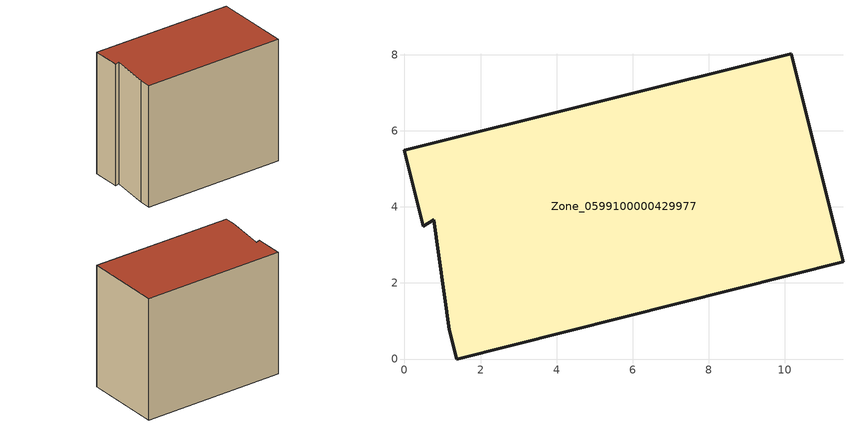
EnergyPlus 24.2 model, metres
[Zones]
Zone_0599100000429977
 floor ground (C_G): 0.77,3.67 0.5,3.49 0,5.49 10.16,8.02 11.53,2.55 1.37,0 1.18,0.77 z0
 wall outside (C_F): 10.16,8.02 0,5.49 0.5,3.49 0.77,3.67 1.18,0.77 1.37,0 11.53,2.55 10.16,8.02 z0:8.97
 roof outside (C_R): 0.5,3.49 0.77,3.67 1.18,0.77 1.37,0 11.53,2.55 10.16,8.02 0,5.49 z8.97
[BUILDING]
Pand.0599100000429977: North Axis=0; Terrain=City; Loads Convergence Tolerance Value=0.04; Temperature Convergence Tolerance Value=0.4; Solar Distribution=FullExterior; Maximum Number of Warmup Days=25; Minimum Number of Warmup Days=1
[Site:Location]
Rotterdam.The.Hague.AP_ZH_NLD Design_Conditions: Latitude=51.96; Longitude=4.45; Time Zone=1; Elevation=-4.5
[SITE:GROUNDTEMPERATURE:BUILDINGSURFACE]
18, 18, 18, 18, 18, 18, 18, 18, 18, 18, 18, 18
[MATERIAL] Thermal Absorptance=0.9; Solar Absorptance=0.7; Visible Absorptance=0.7
Name | Roughness | Thickness | Conductivity | Density | Specific Heat
G.TC.2006-2014 | MediumSmooth | 0.15 | 0.06 | 540 | 1210
F.TC.2006-2014 | Rough | 0.3 | 0.12 | 1920 | 840
R.TC.2006-2014 | MediumRough | 0.2 | 0.08 | 1500 | 1000
[CONSTRUCTION]
C_G: G.TC.2006-2014
C_F: F.TC.2006-2014
C_R: R.TC.2006-2014
[ZONE]
Zone_0599100000429977: Type=1; Multiplier=1; Ceiling Height=Autocalculate; Volume=Autocalculate; Floor Area=autocalculate; Part of Total Floor Area=Yes
[ZONEINFILTRATION:DESIGNFLOWRATE]
Infil_Zone_0599100000429977: Zone or ZoneList or Space or SpaceList=Zone_0599100000429977; Schedule=AlwaysOn; Design Flow Rate Calculation Method=Flow/Area; Flow Rate per Floor Area=0.0015; Constant Term Coefficient=1; Temperature Term Coefficient=0; Velocity Term Coefficient=0; Velocity Squared Term Coefficient=0
[HVACTEMPLATE:ZONE:IDEALLOADSAIRSYSTEM]
Zone_0599100000429977: Maximum Heating Supply Air Temperature=50; Minimum Cooling Supply Air Temperature=13; Maximum Heating Supply Air Humidity Ratio=0.0156; Minimum Cooling Supply Air Humidity Ratio=0.0077; Heating Limit=NoLimit; Cooling Limit=NoLimit; Dehumidification Control Type=ConstantSensibleHeatRatio; Cooling Sensible Heat Ratio=0.7; Dehumidification Setpoint=60; Humidification Control Type=None; Humidification Setpoint=30; Outdoor Air Method=None; Outdoor Air Flow Rate per Person=0.00944; Outdoor Air Flow Rate per Zone Floor Area=0; Outdoor Air Flow Rate per Zone=0; Demand Controlled Ventilation Type=None; Outdoor Air Economizer Type=NoEconomizer; Heat Recovery Type=None; Sensible Heat Recovery Effectiveness=0.7; Latent Heat Recovery Effectiveness=0.65
[ZONECONTROL:THERMOSTAT]
ThermostatControl_Zone_0599100000429977: Zone or ZoneList=Zone_0599100000429977; Control Type Schedule=DualSetpointControlType; Control 1=Thermostat_Zone_0599100000429977; Temperature Difference Between Cutout And Setpoint=0
[THERMOSTATSETPOINT:DUALSETPOINT]
Thermostat_Zone_0599100000429977: Heating Setpoint Temperature Schedule=HeatingSetpoint_Zone_0599100000429977; Cooling Setpoint Temperature Schedule=CoolingSetpoint_Zone_0599100000429977
[SCHEDULE:COMPACT]
HeatingSetpoint_Zone_0599100000429977: Through: 12/31, For: AllDays, Until: 24:00, 21
CoolingSetpoint_Zone_0599100000429977: Through: 12/31, For: AllDays, Until: 24:00, 24
DualSetpointControlType: Through: 12/31, For: AllDays, Until: 24:00, 4
AlwaysOn: Through: 12/31, For: AllDays, Until: 24:00, 1
